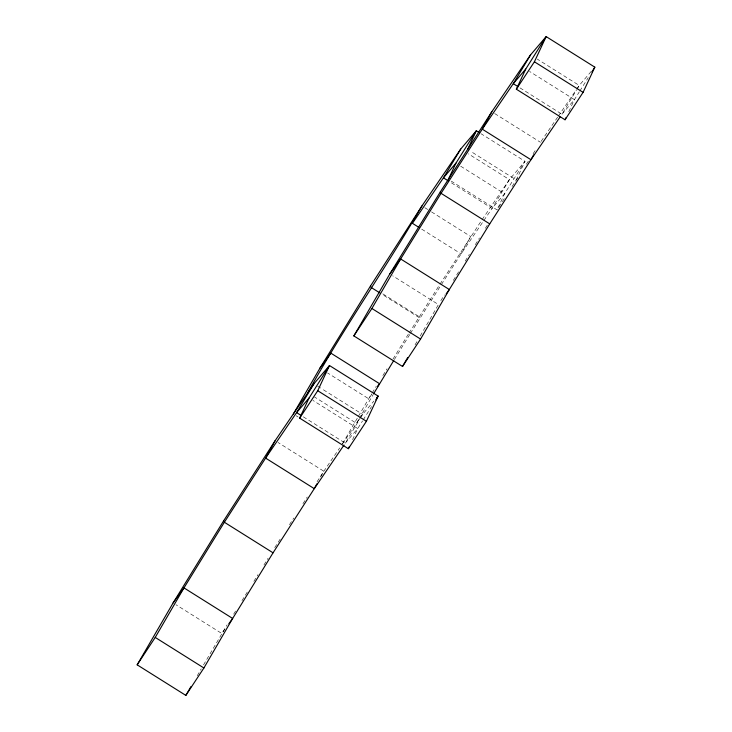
<?xml version="1.0" encoding="UTF-8"?>
<svg xmlns="http://www.w3.org/2000/svg" width="732" height="732" viewBox="0 0 732 732"><rect width="100%" height="100%" fill="white"/><g stroke="black" fill="none" stroke-linecap="round" stroke-linejoin="round"><path stroke-width="0.55" stroke-dasharray="3.66 2.75" d="M352.577 439.63L357.747 428.549L362.55 420.909M497.998 207.879L504.577 193.77L524.99 161.315L481.089 133.755M568.782 111.703L574.428 99.607L579.222 91.976M320.634 477.044L323.809 471.234L339.694 447.938M197.256 675.746L201.245 668.865M203.523 664.931L227.13 624.799M342.576 443.565L357.857 417.231M358.424 416.261L371.582 393.88M358.717 419.445L356.475 423.316L314.486 396.954M359.284 418.484L373.311 394.31M415.071 344.845L417.35 340.911M420.205 335.997L438.459 304.549L392.645 275.79M303.286 416.81L345.275 443.171L359.687 419.18M360.263 418.219L362.569 414.376L373.906 401.081M519.958 87.867L561.956 114.238L576.359 90.246M576.935 89.286L579.241 85.443L591.291 71.315M233.664 614.175L236.043 610.314M241.981 600.661L247.334 591.978M253.867 581.364L258.021 574.602M263.968 564.948L268.122 558.196M372.176 392.919L376.34 386.157M382.873 375.543L387.036 368.782M392.974 359.128L408.419 334.03M409.014 333.069L439.356 285.151M394.338 359.549L409.783 334.451M410.377 333.481L440.801 285.48M440.838 300.687L444.397 294.895M453.309 280.42L458.662 271.728M465.195 261.114L469.349 254.352M475.297 244.698L479.451 237.946M485.398 228.293L487.768 224.431M363.154 419.958L371.554 406.599M579.826 91.024L588.226 77.656M439.969 284.199L481.446 220.616M441.414 284.528L461.105 253.885L483.248 221.393M274.738 547.618L280.868 538.066M289.46 524.707L293.752 518.018M302.957 503.698L307.248 497.019M317.066 481.738L323.809 471.234L278.004 442.476M504.293 198.628L497.055 209.892L451.251 181.133M512.08 186.514L517.789 177.629M526.381 164.261L528.833 160.445M533.125 153.757L535.586 149.941M482.077 219.682L509.399 179.605L524.99 161.315L516.289 179.962L470.484 151.204M483.879 220.46L492.105 208.391L509.399 179.605L468.361 153.839M541.122 141.368L557.638 117.138M558.278 116.205L576.066 90.1M576.697 89.176L579.241 85.443L537.251 59.082M342.237 444.205L360.656 417.176M361.297 416.243L362.569 414.376L321.522 388.61M371.81 394.283L368.617 398.711L327.579 372.945M224.98 629.062L221.787 633.482L175.973 604.724M561.956 114.238L574.428 99.607L529.565 71.443M345.275 443.171L357.747 428.549L312.893 400.386M494.676 113.542L540.491 142.301M460.675 166.201L504.577 193.77L492.105 208.391L450.116 182.03M424.835 207.696L427.698 209.498M431.514 211.896L470.649 236.463L461.105 253.885L421.019 228.713M382.845 293.889L419.116 316.654L419.884 318.036L381.711 294.072M317.706 386.212L320.57 388.015M296.204 415.776L298.107 416.975"/><path stroke-width="1.1" d="M299.672 418.137L309.078 397.988L329.482 365.533L378.151 396.094L366.403 421.284L348.35 448.698L299.672 418.137L317.734 390.723L329.482 365.533L313.891 383.815L275.14 440.673L223.608 520.873L173.109 602.921L137.168 664.839L185.846 695.4L203.899 667.987L232.648 618.458L273.054 552.816L314.275 488.656L344.013 445.029M448.387 179.331L455.908 163.209L476.312 130.754L479.176 132.556M467.62 149.401L476.312 130.754L460.721 149.044L421.971 205.902L370.438 286.102L319.939 368.15L293.34 413.973M348.35 448.698L349.292 446.685M516.353 89.203L525.75 69.046L546.154 36.6L594.832 67.161L583.084 92.351L565.022 119.764L516.353 89.203L534.406 61.79L546.154 36.6L530.563 54.882L491.812 111.74L440.289 191.94L389.781 273.988L353.849 335.906L402.518 366.467L420.571 339.053L449.329 289.524L489.726 223.882L530.947 159.722L560.053 117.019M565.022 119.764L565.964 117.751M275.14 440.673L265.606 458.095L224.376 522.255L183.979 587.897L155.23 637.426L137.168 664.839M421.971 205.902C385.352 269.001 343.043 328.769 307.797 392.755M491.812 111.74L482.278 129.161L441.057 193.321L400.651 258.963L371.902 308.492L353.849 335.906M316.929 483.815L314.275 488.656L265.606 458.095L296.606 412.61L313.891 383.815M533.601 154.882L530.947 159.722L482.278 129.161L513.278 83.677L530.563 54.882M185.846 695.4L190.979 686.552M373.869 393.349L393.743 360.51M402.518 366.467L407.651 357.619M460.721 149.044L443.436 177.83L412.436 223.324L419.116 227.515M375.754 399.91L378.151 396.094L376.742 397.76M591.831 71.928L594.832 67.161M319.939 368.15L330.809 353.117L379.487 383.678L377.566 386.331M389.781 273.988L400.651 258.963L449.329 289.524L446.127 293.944M173.109 602.921L183.979 587.897L232.648 618.458L228.814 623.765M525.75 69.046L513.278 83.677L518.055 86.669M455.908 163.209L443.436 177.83L448.204 180.831M309.078 397.988L296.606 412.61L301.374 415.611M534.406 61.79L583.084 92.351M489.726 223.882L441.057 193.321L440.289 191.94M379.798 292.873L371.206 287.484L370.438 286.102M371.902 308.492L420.571 339.053M317.734 390.723L366.403 421.284M273.054 552.816L224.376 522.255L223.608 520.873M155.23 637.426L203.899 667.987"/></g></svg>
